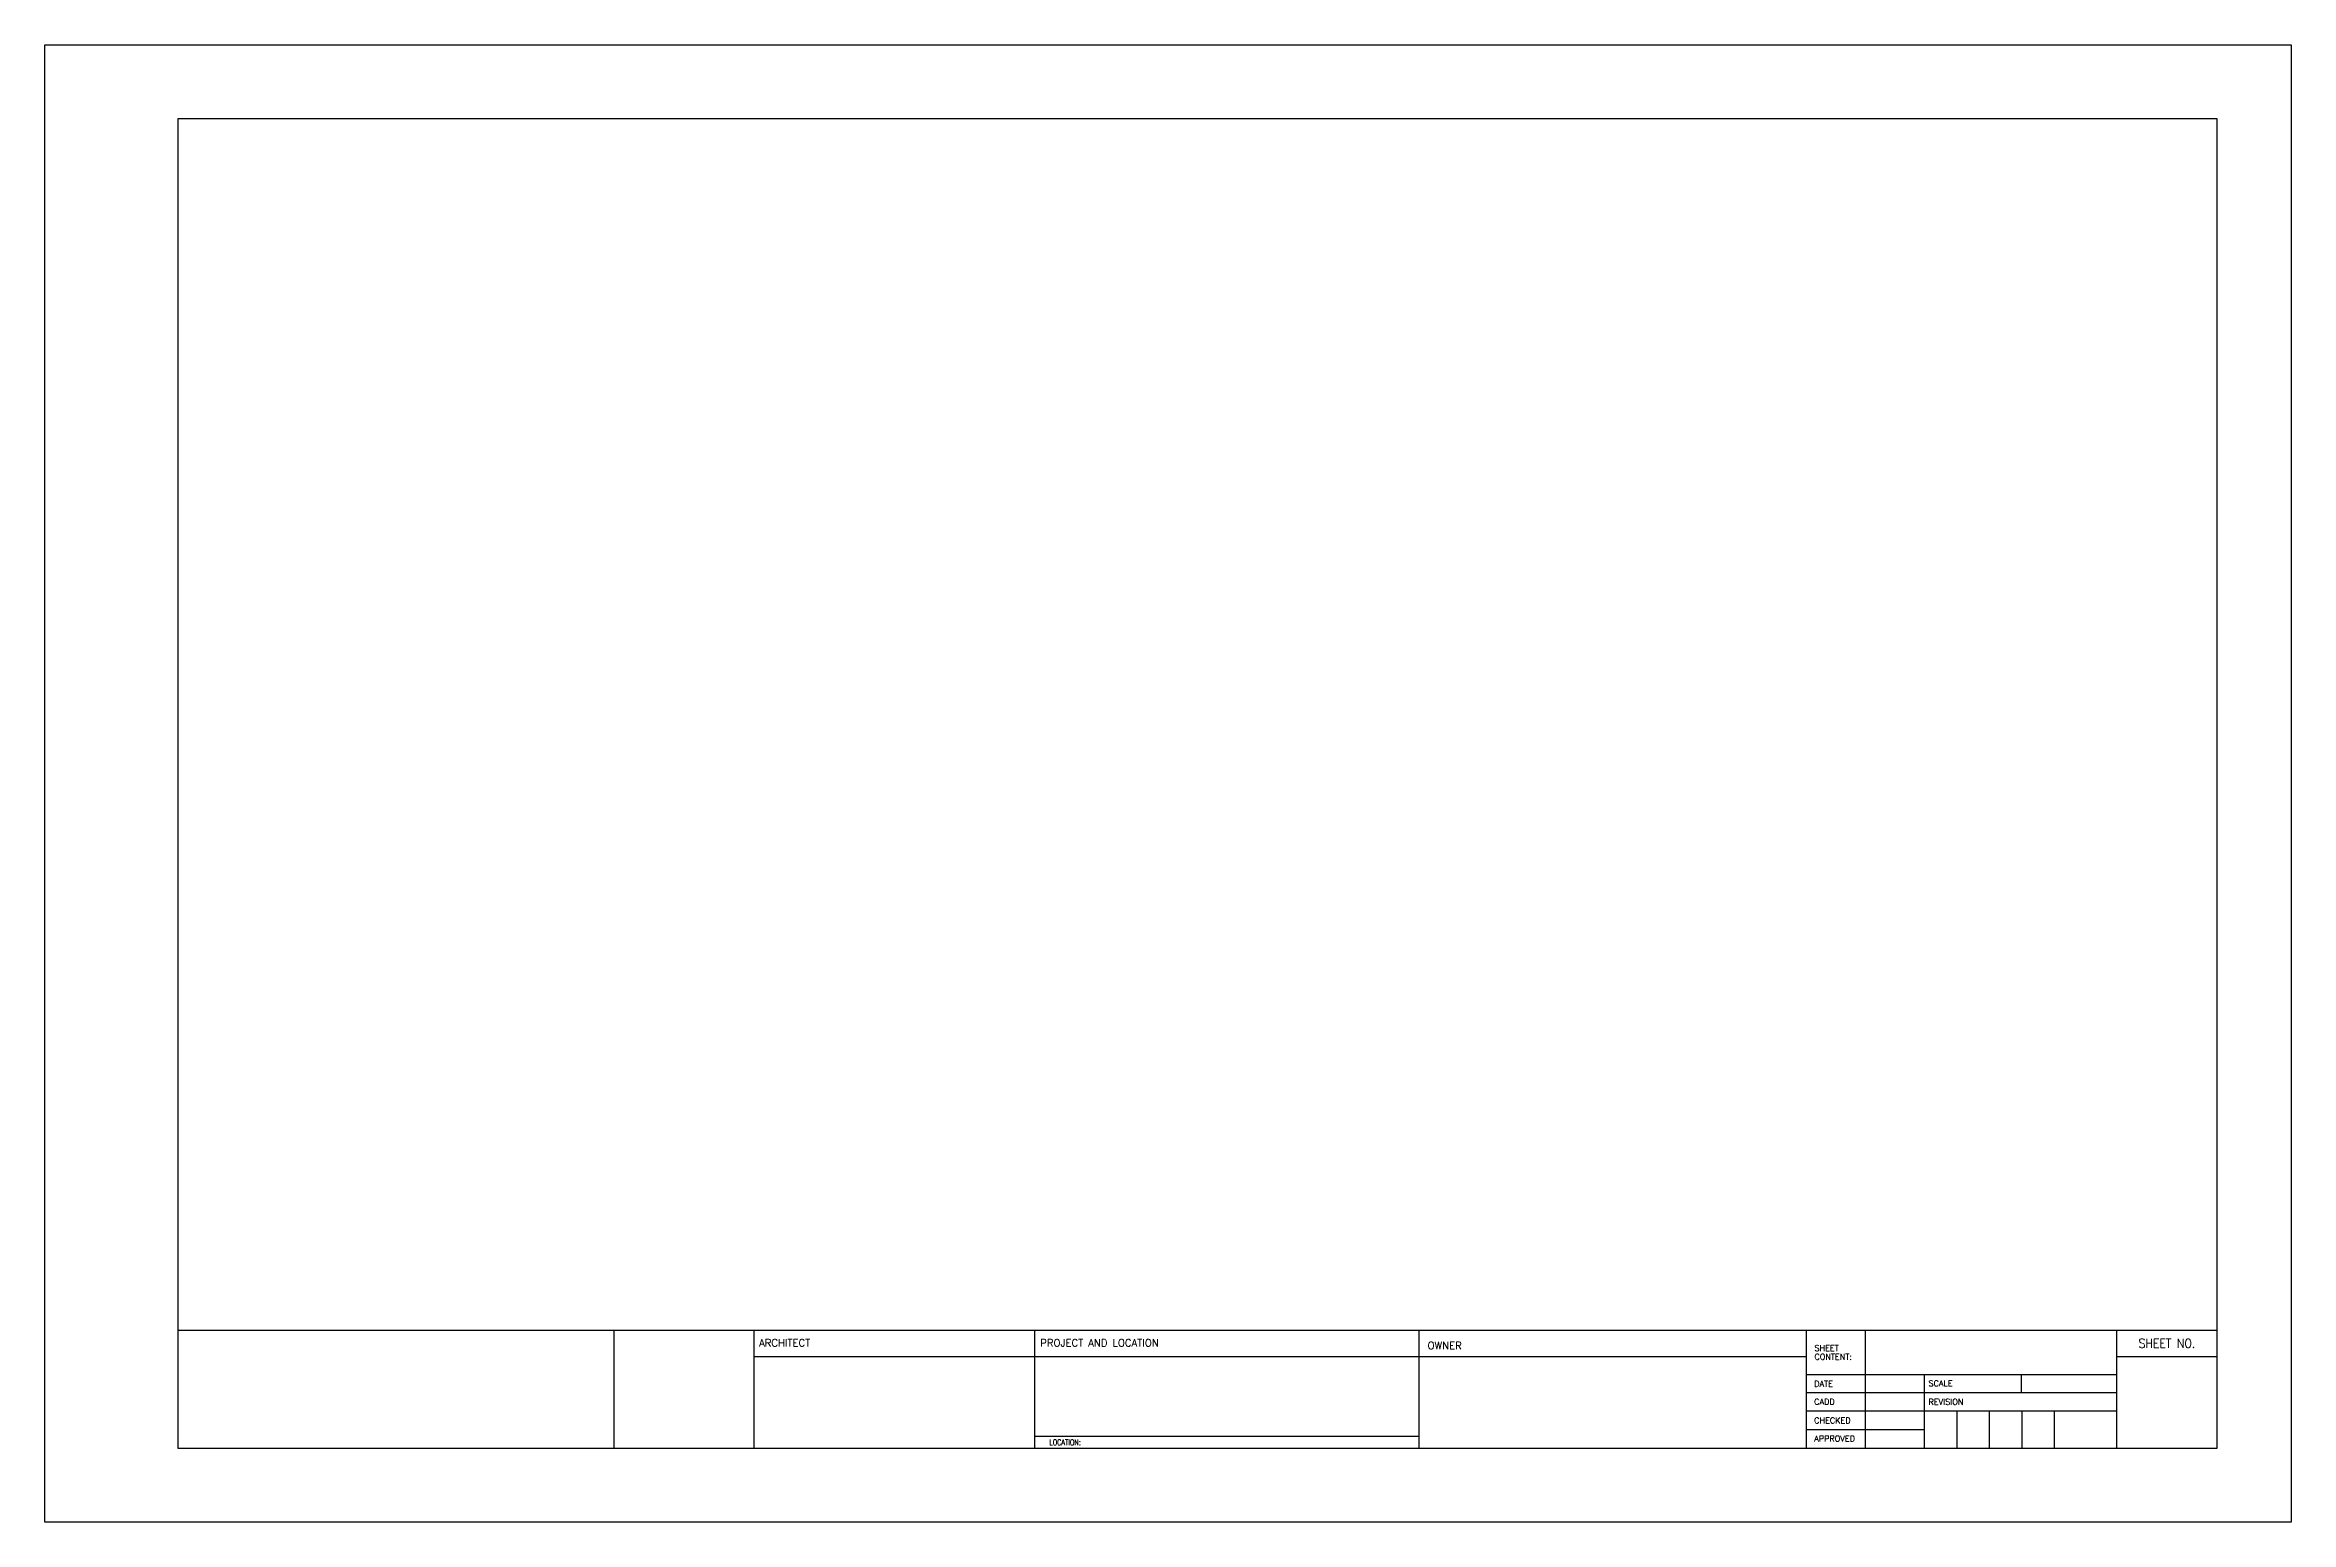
# Model space of a CAD drawing. Header units: millimetres. Extents: x 0 to 762, y 33 to 535.
import ezdxf
from ezdxf.enums import TextEntityAlignment as Align

# ---------------------------------------------------------------- set-up
doc = ezdxf.new("R2010")
doc.units = ezdxf.units.MM
for name, color, linetype in [('2Y', 2, 'Continuous'), ('3G', 3, 'Continuous'), ('5B', 5, 'Continuous'), ('TBLK', 7, 'Continuous'), ('TC', 4, 'Continuous'), ('TG', 3, 'Continuous'), ('TY', 2, 'Continuous')]:
    doc.layers.add(name, color=color, linetype=linetype)
doc.styles.add('ROMANS', font='romans.shx', dxfattribs={"width": 0.9})
doc.styles.add('romanss', font='romans.shx')

msp = doc.modelspace()

# ---------------------------------------------------------------- linework, layer by layer
at = {"layer": '2Y'}
for p, q in [((335.88, 58.48), (335.88, 98.59)), ((466.22, 58.48), (466.22, 98.59)), ((597.57, 58.48), (597.57, 98.59)), ((617.62, 58.48), (617.62, 98.59)), ((702.84, 58.48), (702.84, 98.59)), ((240.47, 89.56), (597.57, 89.56)), ((702.84, 89.56), (736.93, 89.56)), ((597.57, 83.55), (702.84, 83.55)), ((702.84, 77.28), (597.57, 77.28)), ((637.67, 58.48), (637.67, 83.55)), ((670.53, 77.28), (670.53, 83.55)), ((702.84, 71.01), (597.57, 71.01)), ((648.7, 58.48), (648.7, 71.01)), ((659.73, 58.48), (659.73, 71.01)), ((670.76, 58.48), (670.76, 71.01)), ((681.79, 58.48), (681.79, 71.01)), ((466.22, 62.48), (335.88, 62.48)), ((637.67, 64.75), (597.57, 64.75))]:
    msp.add_line(p, q, dxfattribs=at)
at = {"layer": '5B'}
msp.add_line((45.12, 98.59), (736.93, 98.59), dxfattribs=at)
msp.add_lwpolyline([(736.93, 509.67), (45.12, 509.67), (45.12, 58.48), (736.93, 58.48)], close=True, dxfattribs=at)
at = {"layer": 'DEFPOINTS'}
msp.add_lwpolyline([(0, 534.73), (762, 534.73), (762, 33.42), (0, 33.42)], close=True, dxfattribs=at)
at = {"layer": 'TBLK', "color": 2}
for p, q in [((192.97, 98.48), (192.97, 58.48)), ((240.47, 98.48), (240.47, 58.48))]:
    msp.add_line(p, q, dxfattribs=at)

# ---------------------------------------------------------------- texts
at = {"layer": '3G', "style": 'ROMANS', "width": 0.9}
msp.add_text('SHEET NO.', height=3.008, dxfattribs=at).set_placement((719.89, 94.08), align=Align.MIDDLE_CENTER)
at = {"layer": 'TC', "style": 'ROMANS'}
for s, p in [('ARCHITECT', (242.26, 92.98)), ('PROJECT AND LOCATION', (337.67, 92.98)), ('OWNER', (469.08, 92.07))]:
    msp.add_text(s, height=2.5, dxfattribs=at).set_placement(p)
at = {"layer": 'TG', "style": 'romanss'}
for s, p in [('SHEET', (600.3, 91.48)), ('CONTENT:', (600.3, 88.52)), ('DATE', (600.22, 79.37)), ('SCALE', (639, 79.5)), ('CADD', (600.22, 73.27)), ('CHECKED', (600.22, 66.91)), ('REVISION', (639, 73.23)), ('APPROVED', (600.22, 60.73))]:
    msp.add_text(s, height=2.005, dxfattribs=at).set_placement(p)
at = {"layer": 'TY', "style": 'ROMANS', "width": 0.8}
msp.add_text('LOCATION:', height=2, dxfattribs=at).set_placement((340.73, 60.48), align=Align.MIDDLE_LEFT)

doc.saveas('drawing.dxf')
